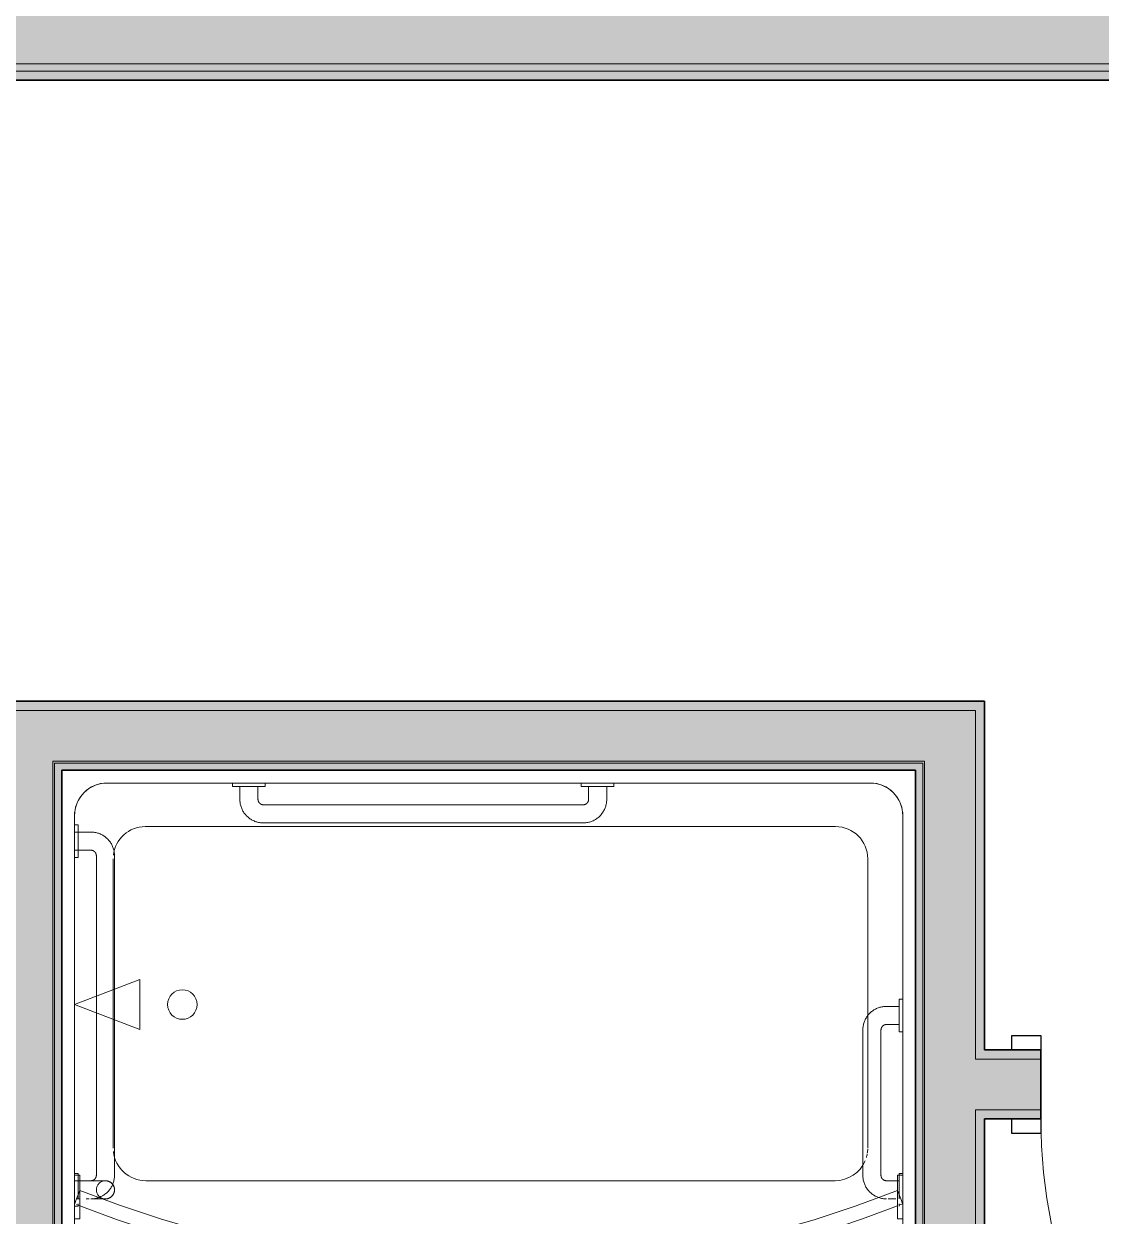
# Model space of a CAD drawing. Header units: inches. Extents: x 6 to 8416, y -388 to 6104.
# Drawn here: x 4608.1 to 4682.2, y 183.2 to 265.3 of the extents above; entities that cross this region are included whole.
import ezdxf

# ---------------------------------------------------------------- set-up
doc = ezdxf.new("R2010")
doc.units = ezdxf.units.IN
doc.header["$MEASUREMENT"] = 0
doc.linetypes.add('Dash 1_16_', pattern=[48, 24, -24])
for name, color, linetype, lineweight in [('A-DOOR', 31, 'Continuous', 18), ('A-DOOR-FRAM', 31, 'Continuous', 25), ('A-GENM', 13, 'Continuous', 18), ('A-ROOM', 32, 'Continuous', 13), ('A-WALL', 113, 'Continuous', 25), ('A-WALL-PATT', 111, 'Continuous', 35), ('I-WALL', 2, 'Continuous', 25), ('P-SANR-FIXT', 6, 'Continuous', 18), ('Q-SPCQ', 91, 'Continuous', 18)]:
    doc.layers.add(name, color=color, linetype=linetype, lineweight=lineweight)

# ---------------------------------------------------------------- blocks, each defined once
blk = doc.blocks.new('z Nested-Shower Surround-Tub-Prefab - Variable-V1063-LEVEL 3 - PLAN Copy 1 Copy 1')
at = {"layer": 'A-GENM'}
for p, q in [((60, 0), (0, 0)), ((0, 0), (0, -32)), ((0, -0.625), (0, 0)), ((0, 0), (60, 0)), ((0, -32), (0, -0.625)), ((60, -32), (60, 0)), ((60, 0), (60, -0.625)), ((60, -0.625), (60, -32)), ((56.25, -1.5), (3.75, -1.5)), ((3.75, -1.5), (56.25, -1.5)), ((56.25, -1.5), (3.75, -1.5)), ((1.5, -3.75), (1.5, -5.058)), ((1.5, -29.25), (1.5, -3.75)), ((1.5, -3.75), (1.5, -5.058)), ((58.5, -29.25), (58.5, -3.75)), ((58.5, -3.75), (58.5, -29.25)), ((58.5, -29.25), (58.5, -3.75)), ((53.877, -4.5), (6.371, -4.5)), ((1.5, -5.942), (1.5, -29.058)), ((1.5, -5.942), (1.5, -29.058)), ((4.159, -15.729), (4.159, -6.712)), ((56.089, -6.712), (56.089, -18.5)), ((4.159, -17.771), (4.159, -15.729)), ((4.159, -26.623), (4.159, -17.771)), ((56.089, -18.5), (56.089, -26.623)), ((1.5, -30.75), (1.5, -29.25)), ((53.839, -28.873), (6.409, -28.873)), ((58.5, -30.75), (58.5, -29.25)), ((58.5, -29.25), (58.5, -30.75)), ((58.5, -30.75), (58.5, -29.25)), ((1.5, -30), (1.5, -30.75)), ((1.5, -30), (1.5, -30.75)), ((1.5, -30.75), (1.5, -32)), ((1.5, -32), (1.5, -30.75)), ((1.5, -30.75), (1.5, -32)), ((58.5, -32), (58.5, -30.75)), ((58.5, -30.75), (58.5, -32)), ((58.5, -32), (58.5, -30.75)), ((0, -32), (1.5, -32)), ((0.625, -32), (0.125, -32)), ((1.5, -32), (0.625, -32)), ((1.5, -32), (5.826, -32)), ((6.125, -32), (8.252, -32)), ((8.398, -32), (9.275, -32)), ((9.275, -32), (26.625, -32)), ((26.625, -32), (50.725, -32)), ((50.725, -32), (51.148, -32)), ((51.2, -32), (53.966, -32)), ((54.047, -32), (56.625, -32)), ((56.625, -32), (58.5, -32)), ((58.5, -32), (60, -32)), ((59.375, -32), (58.5, -32)), ((59.7, -32), (59.375, -32))]:
    blk.add_line(p, q, dxfattribs=at)
at = {"layer": 'A-GENM', "lineweight": 9}
for p, q in [((60, 0), (0, 0)), ((0, 0), (0, -33)), ((0, -0.625), (0, 0)), ((0, 0), (60, 0)), ((0, -32), (0, -0.625)), ((0.125, -33), (0.125, -0.125)), ((0.125, -0.125), (59.875, -0.125)), ((0.125, -0.313), (0.125, -0.625)), ((0.125, -0.625), (0.125, -32)), ((59.688, -0.125), (0.312, -0.125)), ((59.875, -0.125), (59.875, -33)), ((59.875, -0.625), (59.875, -0.313)), ((59.875, -32), (59.875, -0.625)), ((60, -33), (60, 0)), ((60, 0), (60, -0.625)), ((60, -0.625), (60, -32)), ((0, -33), (0, -32)), ((0.125, -32), (0.125, -33)), ((59.875, -33), (59.875, -32)), ((60, -32), (60, -33)), ((0, -33), (0.125, -33)), ((0.125, -33), (0, -33)), ((59.875, -33), (60, -33)), ((60, -33), (59.875, -33))]:
    blk.add_line(p, q, dxfattribs=at)
at = {"layer": 'A-GENM'}
blk.add_circle((8.92, -16.75), 1.016, dxfattribs=at)
for centre, radius, start, end in [((3.75, -3.75), 2.25, 90, 180), ((3.75, -3.75), 2.25, 110.02868, 114.97132), ((3.75, -3.75), 2.25, 110.02868, 114.97132), ((3.75, -3.75), 2.25, 90, 110.02868), ((3.75, -3.75), 2.25, 90, 110.02868), ((56.25, -3.75), 2.25, 69.97132, 90), ((56.25, -3.75), 2.25, 0, 90), ((56.25, -3.75), 2.25, 69.97132, 90), ((56.25, -3.75), 2.25, 65.02868, 69.97132), ((56.25, -3.75), 2.25, 65.02868, 69.97132), ((3.75, -3.75), 2.25, 114.97132, 155.02868), ((3.75, -3.75), 2.25, 114.97132, 155.02868), ((56.25, -3.75), 2.25, 24.97132, 65.02868), ((56.25, -3.75), 2.25, 24.97132, 65.02868), ((3.75, -3.75), 2.25, 159.97132, 180), ((3.75, -3.75), 2.25, 159.97132, 180), ((3.75, -3.75), 2.25, 155.02868, 159.97132), ((3.75, -3.75), 2.25, 155.02868, 159.97132), ((56.25, -3.75), 2.25, 20.02868, 24.97132), ((56.25, -3.75), 2.25, 20.02868, 24.97132), ((56.25, -3.75), 2.25, 0, 20.02868), ((56.25, -3.75), 2.25, 0, 20.02868), ((6.371, -6.712), 2.212, 90, 173.90233), ((53.877, -6.712), 2.212, 0, 90), ((6.409, -26.623), 2.25, 186.2418, 270), ((53.839, -26.623), 2.25, 343.42574, 349.3325), ((53.839, -26.623), 2.25, 350.70084, 358.17134), ((53.839, -26.623), 2.25, 270, 336.98712)]:
    blk.add_arc(centre, radius, start, end, dxfattribs=at)
blk = doc.blocks.new('z Nested-Shower Grab Bars - Variable-V1064-LEVEL 3 - PLAN Copy 1 Copy 1')
at = {"layer": 'A-GENM', "linetype": 'Dash 1_16_', "lineweight": 9}
for p, q in [((10.875, 0), (10.875, -0.25)), ((13.125, 0), (10.875, 0)), ((13.125, 0), (10.875, 0)), ((10.875, 0), (10.875, -0.25)), ((13.125, 0), (10.875, 0)), ((13.125, 0), (10.875, 0)), ((10.875, -0.25), (11.687, -0.25)), ((10.875, -0.25), (11.687, -0.25)), ((10.875, -0.25), (11.687, -0.25)), ((10.875, -0.25), (13.125, -0.25)), ((11.375, -0.25), (11.375, -1.125)), ((11.688, -0.25), (11.375, -0.25)), ((11.688, -0.25), (11.375, -0.25)), ((11.375, -0.25), (11.375, -1.125)), ((12.625, -0.25), (11.375, -0.25)), ((11.688, -0.25), (11.375, -0.25)), ((12.313, -0.25), (11.688, -0.25)), ((11.838, -0.25), (11.688, -0.25)), ((12.313, -0.25), (11.688, -0.25)), ((12, -0.25), (11.838, -0.25)), ((12.162, -0.25), (12, -0.25)), ((12.313, -0.25), (12.162, -0.25)), ((12.313, -0.25), (13.125, -0.25)), ((12.313, -0.25), (13.125, -0.25)), ((12.625, -0.25), (12.313, -0.25)), ((12.625, -0.25), (12.313, -0.25)), ((12.313, -0.25), (13.125, -0.25)), ((12.625, -0.25), (12.313, -0.25)), ((12.625, -1.125), (12.625, -0.25)), ((12.625, -1.125), (12.625, -0.25)), ((13.125, -0.25), (13.125, 0)), ((13.125, -0.25), (13.125, 0)), ((34.875, 0), (34.875, -0.25)), ((37.125, 0), (34.875, 0)), ((37.125, 0), (34.875, 0)), ((34.875, 0), (34.875, -0.25)), ((37.125, 0), (34.875, 0)), ((37.125, 0), (34.875, 0)), ((34.875, -0.25), (35.687, -0.25)), ((34.875, -0.25), (35.687, -0.25)), ((34.875, -0.25), (35.687, -0.25)), ((34.875, -0.25), (37.125, -0.25)), ((35.375, -0.25), (35.375, -1.125)), ((35.688, -0.25), (35.375, -0.25)), ((35.688, -0.25), (35.375, -0.25)), ((35.375, -0.25), (35.375, -1.125)), ((35.688, -0.25), (35.375, -0.25)), ((36.625, -0.25), (35.375, -0.25)), ((35.838, -0.25), (35.688, -0.25)), ((36.313, -0.25), (35.688, -0.25)), ((36.313, -0.25), (35.688, -0.25)), ((36, -0.25), (35.838, -0.25)), ((36.162, -0.25), (36, -0.25)), ((36.313, -0.25), (36.162, -0.25)), ((36.313, -0.25), (37.125, -0.25)), ((36.313, -0.25), (37.125, -0.25)), ((36.625, -0.25), (36.313, -0.25)), ((36.625, -0.25), (36.313, -0.25)), ((36.313, -0.25), (37.125, -0.25)), ((36.625, -0.25), (36.313, -0.25)), ((36.625, -1.125), (36.625, -0.25)), ((36.625, -1.125), (36.625, -0.25)), ((37.125, -0.25), (37.125, 0)), ((37.125, -0.25), (37.125, 0)), ((35, -1.5), (13, -1.5)), ((35, -1.5), (13, -1.5)), ((0.25, -2.875), (0, -2.875)), ((0, -2.875), (0, -5.125)), ((0, -2.875), (0, -3.438)), ((0.25, -3.438), (0.25, -2.875)), ((0.25, -5.125), (0.25, -2.875)), ((13, -2.75), (35, -2.75)), ((13, -2.75), (35, -2.75)), ((1.125, -3.375), (0, -3.375)), ((0, -3.375), (0, -4.625)), ((0, -3.375), (0, -3.558)), ((0, -3.558), (0, -3.688)), ((0, -3.688), (0, -3.838)), ((0, -3.838), (0, -4)), ((0, -4), (0, -4.162)), ((0, -4.162), (0, -4.313)), ((0, -4.313), (0, -4.442)), ((0, -4.442), (0, -4.625)), ((0, -4.563), (0, -5.125)), ((0, -4.625), (1.125, -4.625)), ((0.25, -5.125), (0.25, -4.563)), ((0, -5.125), (0.25, -5.125)), ((1.5, -5), (1.5, -14.674)), ((2.75, -14.194), (2.75, -5)), ((1.5, -14.674), (1.5, -15.826)), ((2.75, -16.306), (2.75, -14.194)), ((56.75, -15.375), (55.875, -15.375)), ((57, -14.875), (56.75, -14.875)), ((56.75, -14.875), (56.75, -17.125)), ((56.75, -14.875), (56.75, -15.687)), ((56.75, -16.625), (56.75, -15.375)), ((56.75, -15.688), (56.75, -15.375)), ((57, -17.125), (57, -14.875)), ((57, -17.125), (57, -14.875)), ((1.5, -15.826), (1.5, -27)), ((2.75, -27), (2.75, -16.306)), ((56.75, -16.313), (56.75, -15.688)), ((56.75, -16.313), (56.75, -17.125)), ((56.75, -16.625), (56.75, -16.313)), ((54.25, -17), (54.25, -27)), ((55.5, -27), (55.5, -17)), ((55.875, -16.625), (56.75, -16.625)), ((56.75, -17.125), (57, -17.125)), ((0.25, -26.875), (0, -26.875)), ((0, -26.875), (0, -27.709)), ((0, -26.875), (0, -27.438)), ((0.25, -26.875), (0, -26.875)), ((0, -26.875), (0, -27.709)), ((0, -26.875), (0, -27.709)), ((0.25, -27.438), (0.25, -26.875)), ((0.25, -27.687), (0.25, -26.875)), ((0.25, -27.687), (0.25, -26.875)), ((0.25, -27.709), (0.25, -26.875)), ((57, -26.875), (56.75, -26.875)), ((56.75, -26.875), (56.75, -27.709)), ((56.75, -26.875), (56.75, -27.687)), ((57, -27.709), (57, -26.875)), ((57, -27.709), (57, -26.875)), ((1.125, -27.375), (0, -27.375)), ((0, -27.375), (0, -27.558)), ((0, -27.375), (0, -27.688)), ((0, -27.558), (0, -27.688)), ((0, -27.688), (0, -27.838)), ((0, -27.688), (0, -27.838)), ((0, -27.749), (0, -28)), ((0, -27.749), (0, -28)), ((0, -27.749), (0, -28)), ((0, -27.838), (0, -28.162)), ((0, -27.838), (0, -28)), ((1.125, -27.375), (0.25, -27.375)), ((0.25, -27.375), (0.25, -27.688)), ((0.25, -27.375), (0.25, -27.688)), ((0.25, -27.688), (0.25, -27.838)), ((0.25, -27.688), (0.25, -27.838)), ((0.25, -27.991), (0.25, -27.749)), ((0.25, -27.838), (0.25, -28)), ((0.25, -27.838), (0.25, -28)), ((2.124, -27.375), (2.125, -27.375)), ((2.125, -27.375), (2.15, -27.375)), ((2.15, -27.375), (2.175, -27.377)), ((2.456, -27.932), (2.492, -27.878)), ((2.492, -27.878), (2.526, -27.823)), ((2.526, -27.823), (2.558, -27.766)), ((56.75, -27.375), (55.875, -27.375)), ((56.75, -27.688), (56.75, -27.375)), ((56.75, -27.688), (56.75, -27.375)), ((56.75, -27.838), (56.75, -27.688)), ((56.75, -27.838), (56.75, -27.688)), ((56.75, -28), (56.75, -27.838)), ((56.75, -28), (56.75, -27.838)), ((57, -28), (57, -27.749)), ((57, -28), (57, -27.749)), ((0, -28), (0, -28.162)), ((0, -28.113), (0, -28.291)), ((0, -28.113), (0, -28.291)), ((0, -28.113), (0, -28.291)), ((0, -28.162), (0, -28.442)), ((0, -28.162), (0, -28.313)), ((0, -28.291), (0, -28.503)), ((0, -28.291), (0, -28.503)), ((0, -28.291), (0, -28.503)), ((0, -28.313), (0, -28.442)), ((0, -28.442), (0, -28.541)), ((0, -28.442), (0, -28.541)), ((0, -28.541), (0, -28.604)), ((0, -28.541), (0, -28.604)), ((0, -28.563), (0, -28.795)), ((0, -28.563), (0, -28.795)), ((0, -28.563), (0, -28.795)), ((0, -28.563), (0, -28.795)), ((0, -28.604), (0, -28.625)), ((0, -28.604), (0, -28.625)), ((0.154, -28.625), (0.375, -28.625)), ((0.25, -28), (0.25, -28.313)), ((0.25, -28), (0.25, -28.162)), ((0.25, -28.291), (0.25, -28.113)), ((0.25, -28.162), (0.25, -28.313)), ((0.25, -28.313), (0.25, -28.442)), ((0.25, -28.313), (0.25, -28.442)), ((0.25, -28.442), (0.25, -28.541)), ((0.25, -28.442), (0.25, -28.541)), ((0.25, -28.541), (0.25, -28.604)), ((0.25, -28.541), (0.25, -28.604)), ((0.25, -28.604), (0.25, -28.625)), ((0.25, -28.604), (0.25, -28.625)), ((0.795, -28.625), (1.004, -28.625)), ((0.795, -28.625), (1.004, -28.625)), ((1.295, -28.625), (1.255, -28.625)), ((1.384, -28.604), (1.448, -28.593)), ((1.448, -28.593), (1.511, -28.578)), ((1.487, -28.625), (1.45, -28.625)), ((1.596, -28.625), (1.561, -28.625)), ((1.631, -28.625), (1.596, -28.625)), ((1.972, -28.625), (1.95, -28.625)), ((1.993, -28.625), (1.972, -28.625)), ((2.012, -28.625), (1.993, -28.625)), ((2.03, -28.625), (2.012, -28.625)), ((2.046, -28.625), (2.03, -28.625)), ((2.061, -28.625), (2.046, -28.625)), ((2.095, -28.303), (2.147, -28.264)), ((2.125, -28.625), (2.124, -28.625)), ((2.138, -28.625), (2.125, -28.625)), ((2.163, -28.624), (2.138, -28.625)), ((2.147, -28.264), (2.197, -28.222)), ((2.188, -28.622), (2.163, -28.624)), ((2.197, -28.222), (2.244, -28.178)), ((2.747, -27.943), (2.749, -27.968)), ((2.75, -28.018), (2.749, -28.043)), ((55.472, -28.574), (55.535, -28.589)), ((55.728, -28.618), (55.792, -28.623)), ((55.998, -28.625), (56.516, -28.625)), ((56.75, -28.162), (56.75, -28)), ((56.75, -28.162), (56.75, -28)), ((56.75, -28.313), (56.75, -28.162)), ((56.75, -28.313), (56.75, -28.162)), ((56.75, -28.442), (56.75, -28.313)), ((56.75, -28.442), (56.75, -28.313)), ((56.75, -28.541), (56.75, -28.442)), ((56.75, -28.541), (56.75, -28.442)), ((56.75, -28.604), (56.75, -28.541)), ((56.75, -28.604), (56.75, -28.541)), ((56.75, -28.625), (56.75, -28.604)), ((56.75, -28.625), (56.75, -28.604)), ((57, -28.291), (57, -28.113)), ((57, -28.291), (57, -28.113)), ((57, -28.503), (57, -28.291)), ((57, -28.503), (57, -28.291)), ((57, -28.795), (57, -28.563)), ((57, -28.795), (57, -28.563)), ((0, -28.974), (0, -29.087)), ((0, -28.974), (0, -29.087)), ((0, -28.974), (0, -29.087)), ((0, -28.974), (0, -29.087)), ((0, -29.087), (0, -29.125)), ((0, -29.087), (0, -29.125)), ((0, -29.087), (0, -29.125)), ((0, -29.087), (0, -29.125)), ((0, -29.125), (0.245, -29.125)), ((0, -29.125), (0.245, -29.125)), ((0.25, -29.087), (0.25, -28.974)), ((0.25, -29.087), (0.25, -28.974)), ((0.25, -29.087), (0.25, -28.974)), ((0.25, -29.087), (0.25, -28.974)), ((0.25, -29.125), (0.25, -29.087)), ((0.25, -29.125), (0.25, -29.087)), ((0.25, -29.125), (0.25, -29.087)), ((0.25, -29.125), (0.25, -29.087)), ((56.75, -28.974), (56.75, -29.087)), ((56.75, -28.974), (56.75, -29.087)), ((56.75, -29.087), (56.75, -29.125)), ((56.75, -29.087), (56.75, -29.125)), ((57, -29.087), (57, -28.974)), ((57, -29.087), (57, -28.974)), ((57, -29.125), (57, -29.087)), ((57, -29.125), (57, -29.087))]:
    blk.add_line(p, q, dxfattribs=at)
at = {"layer": 'A-GENM', "linetype": 'Dash 1_16_', "lineweight": 9, "flags": 128}
for points in [[(11.375, -1.125), (11.376, -1.19), (11.38, -1.255), (11.387, -1.32), (11.396, -1.384), (11.407, -1.448), (11.422, -1.511), (11.438, -1.574), (11.457, -1.636), (11.479, -1.697), (11.503, -1.758), (11.53, -1.817), (11.559, -1.875), (11.59, -1.932), (11.623, -1.988), (11.659, -2.043), (11.697, -2.095), (11.736, -2.147), (11.778, -2.197), (11.822, -2.244), (11.868, -2.291), (11.915, -2.335), (11.965, -2.377), (12.016, -2.418), (12.068, -2.456), (12.122, -2.492), (12.177, -2.526), (12.234, -2.558), (12.292, -2.588), (12.351, -2.615), (12.411, -2.64), (12.472, -2.662), (12.534, -2.682), (12.597, -2.699), (12.66, -2.714), (12.724, -2.726), (12.788, -2.736), (12.853, -2.743), (12.917, -2.748), (12.982, -2.75), (13, -2.75)], [(11.375, -1.125), (11.376, -1.19), (11.38, -1.255), (11.387, -1.32), (11.396, -1.384), (11.407, -1.448), (11.422, -1.511), (11.438, -1.574), (11.457, -1.636), (11.479, -1.697), (11.503, -1.758), (11.53, -1.817), (11.559, -1.875), (11.59, -1.932), (11.623, -1.988), (11.659, -2.043), (11.697, -2.095), (11.736, -2.147), (11.778, -2.197), (11.822, -2.244), (11.868, -2.291), (11.915, -2.335), (11.965, -2.377), (12.016, -2.418), (12.068, -2.456), (12.122, -2.492), (12.177, -2.526), (12.234, -2.558), (12.292, -2.588), (12.351, -2.615), (12.411, -2.64), (12.472, -2.662), (12.534, -2.682), (12.597, -2.699), (12.66, -2.714), (12.724, -2.726), (12.788, -2.736), (12.853, -2.743), (12.917, -2.748), (12.982, -2.75), (13, -2.75)], [(13, -1.5), (12.985, -1.5), (12.97, -1.499), (12.955, -1.497), (12.94, -1.495), (12.925, -1.493), (12.911, -1.489), (12.896, -1.485), (12.882, -1.481), (12.868, -1.476), (12.854, -1.47), (12.84, -1.464), (12.827, -1.458), (12.814, -1.45), (12.801, -1.443), (12.788, -1.435), (12.776, -1.426), (12.764, -1.417), (12.753, -1.407), (12.742, -1.397), (12.731, -1.386), (12.721, -1.375), (12.711, -1.364), (12.702, -1.352), (12.693, -1.34), (12.684, -1.328), (12.677, -1.315), (12.669, -1.302), (12.662, -1.288), (12.656, -1.275), (12.65, -1.261), (12.645, -1.247), (12.641, -1.233), (12.637, -1.218), (12.633, -1.203), (12.63, -1.189), (12.628, -1.174), (12.627, -1.159), (12.625, -1.144), (12.625, -1.129), (12.625, -1.125)], [(13, -1.5), (12.985, -1.5), (12.97, -1.499), (12.955, -1.497), (12.94, -1.495), (12.925, -1.493), (12.911, -1.489), (12.896, -1.485), (12.882, -1.481), (12.868, -1.476), (12.854, -1.47), (12.84, -1.464), (12.827, -1.458), (12.814, -1.45), (12.801, -1.443), (12.788, -1.435), (12.776, -1.426), (12.764, -1.417), (12.753, -1.407), (12.742, -1.397), (12.731, -1.386), (12.721, -1.375), (12.711, -1.364), (12.702, -1.352), (12.693, -1.34), (12.684, -1.328), (12.677, -1.315), (12.669, -1.302), (12.662, -1.288), (12.656, -1.275), (12.65, -1.261), (12.645, -1.247), (12.641, -1.233), (12.637, -1.218), (12.633, -1.203), (12.63, -1.189), (12.628, -1.174), (12.627, -1.159), (12.625, -1.144), (12.625, -1.129), (12.625, -1.125)], [(35.375, -1.125), (35.375, -1.14), (35.374, -1.155), (35.372, -1.17), (35.37, -1.185), (35.368, -1.2), (35.364, -1.214), (35.36, -1.229), (35.356, -1.243), (35.351, -1.257), (35.345, -1.271), (35.339, -1.285), (35.333, -1.298), (35.325, -1.311), (35.318, -1.324), (35.31, -1.337), (35.301, -1.349), (35.292, -1.361), (35.282, -1.372), (35.272, -1.383), (35.261, -1.394), (35.25, -1.404), (35.239, -1.414), (35.227, -1.423), (35.215, -1.432), (35.203, -1.441), (35.19, -1.448), (35.177, -1.456), (35.163, -1.463), (35.15, -1.469), (35.136, -1.475), (35.122, -1.48), (35.108, -1.484), (35.093, -1.488), (35.078, -1.492), (35.064, -1.495), (35.049, -1.497), (35.034, -1.498), (35.019, -1.5), (35.004, -1.5), (35, -1.5)], [(35, -2.75), (35.065, -2.749), (35.13, -2.745), (35.195, -2.738), (35.259, -2.729), (35.323, -2.718), (35.386, -2.703), (35.449, -2.687), (35.511, -2.668), (35.572, -2.646), (35.633, -2.622), (35.692, -2.595), (35.75, -2.566), (35.807, -2.535), (35.863, -2.502), (35.918, -2.466), (35.97, -2.428), (36.022, -2.389), (36.072, -2.347), (36.119, -2.303), (36.166, -2.257), (36.21, -2.21), (36.252, -2.16), (36.293, -2.109), (36.331, -2.057), (36.367, -2.003), (36.401, -1.948), (36.433, -1.891), (36.463, -1.833), (36.49, -1.774), (36.515, -1.714), (36.537, -1.653), (36.557, -1.591), (36.574, -1.528), (36.589, -1.465), (36.601, -1.401), (36.611, -1.337), (36.618, -1.272), (36.623, -1.208), (36.625, -1.143), (36.625, -1.125)], [(35.375, -1.125), (35.375, -1.14), (35.374, -1.155), (35.372, -1.17), (35.37, -1.185), (35.368, -1.2), (35.364, -1.214), (35.36, -1.229), (35.356, -1.243), (35.351, -1.257), (35.345, -1.271), (35.339, -1.285), (35.333, -1.298), (35.325, -1.311), (35.318, -1.324), (35.31, -1.337), (35.301, -1.349), (35.292, -1.361), (35.282, -1.372), (35.272, -1.383), (35.261, -1.394), (35.25, -1.404), (35.239, -1.414), (35.227, -1.423), (35.215, -1.432), (35.203, -1.441), (35.19, -1.448), (35.177, -1.456), (35.163, -1.463), (35.15, -1.469), (35.136, -1.475), (35.122, -1.48), (35.108, -1.484), (35.093, -1.488), (35.078, -1.492), (35.064, -1.495), (35.049, -1.497), (35.034, -1.498), (35.019, -1.5), (35.004, -1.5), (35, -1.5)], [(35, -2.75), (35.065, -2.749), (35.13, -2.745), (35.195, -2.738), (35.259, -2.729), (35.323, -2.718), (35.386, -2.703), (35.449, -2.687), (35.511, -2.668), (35.572, -2.646), (35.633, -2.622), (35.692, -2.595), (35.75, -2.566), (35.807, -2.535), (35.863, -2.502), (35.918, -2.466), (35.97, -2.428), (36.022, -2.389), (36.072, -2.347), (36.119, -2.303), (36.166, -2.257), (36.21, -2.21), (36.252, -2.16), (36.293, -2.109), (36.331, -2.057), (36.367, -2.003), (36.401, -1.948), (36.433, -1.891), (36.463, -1.833), (36.49, -1.774), (36.515, -1.714), (36.537, -1.653), (36.557, -1.591), (36.574, -1.528), (36.589, -1.465), (36.601, -1.401), (36.611, -1.337), (36.618, -1.272), (36.623, -1.208), (36.625, -1.143), (36.625, -1.125)], [(2.75, -5), (2.749, -4.935), (2.745, -4.87), (2.738, -4.805), (2.729, -4.741), (2.718, -4.677), (2.703, -4.614), (2.687, -4.551), (2.668, -4.489), (2.646, -4.428), (2.622, -4.367), (2.595, -4.308), (2.566, -4.25), (2.535, -4.193), (2.502, -4.137), (2.466, -4.082), (2.428, -4.03), (2.389, -3.978), (2.347, -3.928), (2.303, -3.881), (2.257, -3.834), (2.21, -3.79), (2.16, -3.748), (2.109, -3.707), (2.057, -3.669), (2.003, -3.633), (1.948, -3.599), (1.891, -3.567), (1.833, -3.537), (1.774, -3.51), (1.714, -3.485), (1.653, -3.463), (1.591, -3.443), (1.528, -3.426), (1.465, -3.411), (1.401, -3.399), (1.337, -3.389), (1.272, -3.382), (1.208, -3.377), (1.143, -3.375), (1.125, -3.375)], [(1.125, -4.625), (1.14, -4.625), (1.155, -4.626), (1.17, -4.628), (1.185, -4.63), (1.2, -4.632), (1.214, -4.636), (1.229, -4.64), (1.243, -4.644), (1.257, -4.649), (1.271, -4.655), (1.285, -4.661), (1.298, -4.667), (1.311, -4.675), (1.324, -4.682), (1.337, -4.69), (1.349, -4.699), (1.361, -4.708), (1.372, -4.718), (1.383, -4.728), (1.394, -4.739), (1.404, -4.75), (1.414, -4.761), (1.423, -4.773), (1.432, -4.785), (1.441, -4.797), (1.448, -4.81), (1.456, -4.823), (1.463, -4.837), (1.469, -4.85), (1.475, -4.864), (1.48, -4.878), (1.484, -4.892), (1.488, -4.907), (1.492, -4.922), (1.495, -4.936), (1.497, -4.951), (1.498, -4.966), (1.5, -4.981), (1.5, -4.996), (1.5, -5)], [(55.875, -15.375), (55.81, -15.376), (55.745, -15.38), (55.68, -15.387), (55.616, -15.396), (55.552, -15.407), (55.489, -15.422), (55.426, -15.438), (55.364, -15.457), (55.303, -15.479), (55.242, -15.503), (55.183, -15.53), (55.125, -15.559), (55.068, -15.59), (55.012, -15.623), (54.957, -15.659), (54.905, -15.697), (54.853, -15.736), (54.803, -15.778), (54.756, -15.822), (54.709, -15.868), (54.665, -15.915), (54.623, -15.965), (54.582, -16.016), (54.544, -16.068), (54.508, -16.122), (54.474, -16.177), (54.442, -16.234), (54.412, -16.292), (54.385, -16.351), (54.36, -16.411), (54.338, -16.472), (54.318, -16.534), (54.301, -16.597), (54.286, -16.66), (54.274, -16.724), (54.264, -16.788), (54.257, -16.853), (54.252, -16.917), (54.25, -16.982), (54.25, -17)], [(55.5, -17), (55.5, -16.985), (55.501, -16.97), (55.503, -16.955), (55.505, -16.94), (55.507, -16.925), (55.511, -16.911), (55.515, -16.896), (55.519, -16.882), (55.524, -16.868), (55.53, -16.854), (55.536, -16.84), (55.542, -16.827), (55.55, -16.814), (55.557, -16.801), (55.565, -16.788), (55.574, -16.776), (55.583, -16.764), (55.593, -16.753), (55.603, -16.742), (55.614, -16.731), (55.625, -16.721), (55.636, -16.711), (55.648, -16.702), (55.66, -16.693), (55.672, -16.684), (55.685, -16.677), (55.698, -16.669), (55.712, -16.662), (55.725, -16.656), (55.739, -16.65), (55.753, -16.645), (55.767, -16.641), (55.782, -16.637), (55.797, -16.633), (55.811, -16.63), (55.826, -16.628), (55.841, -16.627), (55.856, -16.625), (55.871, -16.625), (55.875, -16.625)], [(1.5, -27), (1.5, -27.015), (1.499, -27.03), (1.497, -27.045), (1.495, -27.06), (1.493, -27.075), (1.489, -27.089), (1.485, -27.104), (1.481, -27.118), (1.476, -27.132), (1.47, -27.146), (1.464, -27.16), (1.458, -27.173), (1.45, -27.186), (1.443, -27.199), (1.435, -27.212), (1.426, -27.224), (1.417, -27.236), (1.407, -27.247), (1.397, -27.258), (1.386, -27.269), (1.375, -27.279), (1.364, -27.289), (1.352, -27.298), (1.34, -27.307), (1.328, -27.316), (1.315, -27.323), (1.302, -27.331), (1.288, -27.338), (1.275, -27.344), (1.261, -27.35), (1.247, -27.355), (1.233, -27.359), (1.218, -27.363), (1.203, -27.367), (1.189, -27.37), (1.174, -27.372), (1.159, -27.373), (1.144, -27.375), (1.129, -27.375), (1.125, -27.375)], [(2.64, -27.589), (2.662, -27.528), (2.682, -27.466), (2.699, -27.403), (2.714, -27.34), (2.726, -27.276), (2.736, -27.212), (2.743, -27.147), (2.748, -27.083), (2.75, -27.018), (2.75, -27)], [(54.25, -27), (54.251, -27.065), (54.255, -27.13), (54.262, -27.195), (54.271, -27.259), (54.282, -27.323), (54.297, -27.386), (54.313, -27.449), (54.332, -27.511), (54.354, -27.572), (54.378, -27.633), (54.405, -27.692), (54.434, -27.75), (54.465, -27.807), (54.498, -27.863), (54.534, -27.918), (54.572, -27.97), (54.611, -28.022), (54.653, -28.072), (54.697, -28.119), (54.743, -28.166), (54.79, -28.21), (54.84, -28.252), (54.891, -28.293), (54.943, -28.331), (54.997, -28.367), (55.052, -28.401), (55.109, -28.433), (55.167, -28.463), (55.226, -28.49), (55.286, -28.515)], [(55.875, -27.375), (55.86, -27.375), (55.845, -27.374), (55.83, -27.372), (55.815, -27.37), (55.8, -27.368), (55.786, -27.364), (55.771, -27.36), (55.757, -27.356), (55.743, -27.351), (55.729, -27.345), (55.715, -27.339), (55.702, -27.333), (55.689, -27.325), (55.676, -27.318), (55.663, -27.31), (55.651, -27.301), (55.639, -27.292), (55.628, -27.282), (55.617, -27.272), (55.606, -27.261), (55.596, -27.25), (55.586, -27.239), (55.577, -27.227), (55.568, -27.215), (55.559, -27.203), (55.552, -27.19), (55.544, -27.177), (55.537, -27.163), (55.531, -27.15), (55.525, -27.136), (55.52, -27.122), (55.516, -27.108), (55.512, -27.093), (55.508, -27.078), (55.505, -27.064), (55.503, -27.049), (55.502, -27.034), (55.5, -27.019), (55.5, -27.004), (55.5, -27)], [(1.125, -27.375), (1.165, -27.375), (1.205, -27.375), (1.245, -27.375), (1.284, -27.375), (1.324, -27.375), (1.363, -27.375), (1.401, -27.375), (1.44, -27.375), (1.477, -27.375), (1.514, -27.375), (1.551, -27.375), (1.587, -27.375), (1.622, -27.375), (1.656, -27.375), (1.69, -27.375), (1.722, -27.375), (1.754, -27.375), (1.784, -27.375), (1.814, -27.375), (1.842, -27.375), (1.87, -27.375), (1.896, -27.375), (1.921, -27.375), (1.944, -27.375), (1.966, -27.375)], [(1.966, -27.375), (1.987, -27.375), (2.007, -27.375), (2.025, -27.375), (2.042, -27.375), (2.057, -27.375), (2.071, -27.375), (2.083, -27.375), (2.094, -27.375), (2.103, -27.375), (2.11, -27.375), (2.116, -27.375), (2.121, -27.375), (2.124, -27.375)], [(2.175, -27.377), (2.2, -27.379), (2.225, -27.383), (2.249, -27.387), (2.274, -27.393), (2.298, -27.399), (2.322, -27.407), (2.345, -27.415), (2.368, -27.424), (2.391, -27.435), (2.414, -27.446), (2.436, -27.458), (2.457, -27.47), (2.478, -27.484), (2.498, -27.499), (2.518, -27.514), (2.537, -27.53), (2.556, -27.547), (2.573, -27.565), (2.59, -27.583), (2.607, -27.602), (2.622, -27.621), (2.637, -27.642), (2.651, -27.662), (2.664, -27.684), (2.676, -27.705), (2.688, -27.728), (2.698, -27.75), (2.708, -27.774), (2.716, -27.797), (2.724, -27.821), (2.73, -27.845), (2.736, -27.869), (2.741, -27.894), (2.745, -27.918), (2.747, -27.943)], [(2.558, -27.766), (2.588, -27.708), (2.615, -27.649), (2.64, -27.589)], [(1.125, -28.625), (1.19, -28.624), (1.255, -28.62), (1.32, -28.613), (1.384, -28.604)], [(1.255, -28.625), (1.216, -28.625), (1.176, -28.625), (1.136, -28.625), (1.125, -28.625)], [(1.45, -28.625), (1.412, -28.625), (1.373, -28.625), (1.334, -28.625), (1.295, -28.625)], [(1.561, -28.625), (1.524, -28.625), (1.487, -28.625)], [(1.511, -28.578), (1.574, -28.562), (1.636, -28.543), (1.697, -28.521), (1.758, -28.497), (1.817, -28.47), (1.875, -28.441), (1.932, -28.41), (1.988, -28.377), (2.043, -28.341), (2.095, -28.303)], [(1.95, -28.625), (1.927, -28.625), (1.903, -28.625), (1.877, -28.625), (1.85, -28.625), (1.822, -28.625), (1.792, -28.625), (1.762, -28.625), (1.731, -28.625), (1.699, -28.625), (1.665, -28.625), (1.631, -28.625)], [(2.124, -28.625), (2.122, -28.625), (2.118, -28.625), (2.112, -28.625), (2.105, -28.625), (2.096, -28.625), (2.086, -28.625), (2.074, -28.625), (2.061, -28.625)], [(2.749, -28.043), (2.746, -28.068), (2.743, -28.093), (2.739, -28.118), (2.734, -28.142), (2.727, -28.166), (2.72, -28.19), (2.712, -28.214), (2.703, -28.237), (2.693, -28.26), (2.682, -28.283), (2.671, -28.305), (2.658, -28.326), (2.645, -28.347), (2.63, -28.368), (2.615, -28.388), (2.599, -28.407), (2.583, -28.426), (2.565, -28.444), (2.547, -28.461), (2.528, -28.477), (2.509, -28.493), (2.489, -28.508), (2.468, -28.522), (2.447, -28.536), (2.426, -28.548), (2.403, -28.56), (2.381, -28.57), (2.358, -28.58), (2.334, -28.589), (2.311, -28.597), (2.287, -28.604), (2.262, -28.61), (2.238, -28.615), (2.213, -28.619), (2.188, -28.622)], [(2.244, -28.178), (2.291, -28.132), (2.335, -28.085), (2.377, -28.035), (2.418, -27.984), (2.456, -27.932)], [(2.749, -27.968), (2.75, -27.993), (2.75, -28.018)], [(55.286, -28.515), (55.347, -28.537), (55.409, -28.557), (55.472, -28.574)], [(55.535, -28.589), (55.599, -28.601), (55.663, -28.611), (55.728, -28.618)], [(55.792, -28.623), (55.857, -28.625), (55.875, -28.625)]]:
    blk.add_lwpolyline(points, dxfattribs=at)
at = {"layer": 'A-GENM', "linetype": 'Dash 1_16_', "lineweight": 9}
for start, end in [(90, 270), (270, 90)]:
    blk.add_arc((2.125, -28), 0.625, start, end, dxfattribs=at)
blk = doc.blocks.new('z Nested-Shower Fixtures - Variable-2223649-LEVEL 3 - PLAN Copy 1 Copy 1')
at = {"layer": 'P-SANR-FIXT'}
for p, q in [((4.5, 1.727), (0, 0)), ((4.5, -1.727), (4.5, 1.727)), ((0, 0), (4.5, -1.727))]:
    blk.add_line(p, q, dxfattribs=at)
blk = doc.blocks.new('SE BA Shower Curtain Rod-AM - 1_ Dia__ 76_ AFF-V1065-LEVEL 3 - PLAN Copy 1 Copy 1')
at = {"layer": 'Q-SPCQ'}
for p, q in [((0.375, 1.5), (0, 1.5)), ((0, 1.5), (0, -1.5)), ((0, 1.5), (0, 0.75)), ((0.375, 0.75), (0.375, 1.5)), ((0.375, -1.5), (0.375, 1.5)), ((57, 1.5), (56.625, 1.5)), ((56.625, 1.5), (56.625, -1.5)), ((56.625, 1.5), (56.625, 0.75)), ((57, 0.75), (57, 1.5)), ((57, -1.5), (57, 1.5)), ((0, 0.75), (0, -0.75)), ((0.235, 0.12), (0.14, -0.12)), ((0.235, 0.12), (0.187, 0)), ((0.28, 0.232), (0.235, 0.12)), ((0.28, 0.232), (0.235, 0.12)), ((0.348, 0.402), (0.28, 0.232)), ((0.318, 0.328), (0.28, 0.232)), ((0.348, 0.402), (0.318, 0.328)), ((0.366, 0.449), (0.348, 0.402)), ((0.366, 0.449), (0.348, 0.402)), ((0.373, 0.464), (0.366, 0.449)), ((0.373, 0.464), (0.366, 0.449)), ((0.375, 0.391), (0.375, 0.75)), ((56.625, 0.75), (56.625, 0.391)), ((56.652, 0.402), (56.627, 0.464)), ((56.652, 0.402), (56.627, 0.464)), ((56.682, 0.328), (56.652, 0.402)), ((56.682, 0.328), (56.652, 0.402)), ((56.72, 0.232), (56.682, 0.328)), ((56.72, 0.232), (56.682, 0.328)), ((56.765, 0.12), (56.72, 0.232)), ((56.905, -0.232), (56.72, 0.232)), ((56.812, 0), (56.765, 0.12)), ((57, -0.75), (57, 0.75)), ((0, -0.75), (0, -1.5)), ((0.009, -0.449), (0.002, -0.464)), ((0.009, -0.449), (0.002, -0.464)), ((0.027, -0.402), (0.009, -0.449)), ((0.027, -0.402), (0.009, -0.449)), ((0.095, -0.232), (0.027, -0.402)), ((0.057, -0.328), (0.027, -0.402)), ((0.095, -0.232), (0.057, -0.328)), ((0.14, -0.12), (0.095, -0.232)), ((0.14, -0.12), (0.095, -0.232)), ((0.128, -0.512), (0.375, -0.604)), ((0.187, 0), (0.14, -0.12)), ((0.375, -0.75), (0.375, -0.521)), ((0.375, -1.5), (0.375, -0.75)), ((56.625, -0.75), (56.625, -1.5)), ((56.786, -0.544), (56.998, -0.464)), ((56.86, -0.12), (56.812, 0)), ((56.905, -0.232), (56.86, -0.12)), ((56.943, -0.328), (56.905, -0.232)), ((56.943, -0.328), (56.905, -0.232)), ((56.973, -0.402), (56.943, -0.328)), ((56.973, -0.402), (56.943, -0.328)), ((56.991, -0.449), (56.973, -0.402)), ((56.998, -0.464), (56.973, -0.402)), ((56.998, -0.464), (56.991, -0.449)), ((57, -1.5), (57, -0.75)), ((0, -1.5), (0.375, -1.5)), ((56.625, -1.5), (57, -1.5))]:
    blk.add_line(p, q, dxfattribs=at)
at = {"layer": 'Q-SPCQ', "flags": 128}
for points in [[(56.625, 0.464), (53.782, -0.604), (50.896, -1.558), (47.974, -2.395), (45.022, -3.115), (42.042, -3.716), (39.041, -4.198), (36.024, -4.56), (32.994, -4.8), (29.957, -4.919), (26.917, -4.916), (23.881, -4.792), (20.851, -4.547), (17.834, -4.181), (14.834, -3.694), (11.856, -3.088), (8.904, -2.363), (5.984, -1.52), (3.099, -0.562), (0.375, 0.464)], [(0.375, -0.604), (2.885, -1.547), (5.809, -2.513), (8.769, -3.362), (11.761, -4.091), (14.779, -4.7), (17.82, -5.189), (20.877, -5.555), (23.947, -5.798), (27.024, -5.919), (30.103, -5.916), (33.18, -5.791), (36.25, -5.542), (39.306, -5.171), (42.346, -4.678), (45.364, -4.063), (48.354, -3.329), (51.313, -2.475), (54.235, -1.504), (56.625, -0.605)]]:
    blk.add_lwpolyline(points, dxfattribs=at)
blk = doc.blocks.new('Unit-Single-Flush-ICC ADA-AM - 36_ x 84_-NR _U-BE _ BED_-6492530-LEVEL 3 - PLAN Copy 1 Copy 1')
at = {"layer": 'A-DOOR'}
for p, q in [((16.25, -2.375), (18, -2.375)), ((16.25, -2.375), (16.25, -38.375)), ((18, -2.375), (18, -38.375)), ((16.25, -38.375), (18, -38.375))]:
    blk.add_line(p, q, dxfattribs=at)
at = {"layer": 'A-DOOR', "lineweight": 9}
blk.add_arc((18, -2.375), 36, 180, 270, dxfattribs=at)
at = {"layer": 'A-DOOR-FRAM'}
for p, q in [((-20, 2.375), (-20, 3.375)), ((-20, 3.375), (-18, 3.375)), ((-18, 3.375), (-18, 2.375)), ((18, 2.375), (18, 3.375)), ((18, 3.375), (20, 3.375)), ((20, 3.375), (20, 2.375)), ((-18, 2.375), (-20, 2.375)), ((20, 2.375), (18, 2.375)), ((-20, -2.375), (-18, -2.375)), ((-20, -3.375), (-20, -2.375)), ((-18, -2.375), (-18, -3.375)), ((18, -2.375), (20, -2.375)), ((18, -3.375), (18, -2.375)), ((20, -2.375), (20, -3.375)), ((-18, -3.375), (-20, -3.375)), ((20, -3.375), (18, -3.375))]:
    blk.add_line(p, q, dxfattribs=at)
at = {"layer": 'A-DOOR-FRAM', "lineweight": 18}
for p, q in [((-20, 3.375), (-18, 3.375)), ((-20, 3.375), (-20, 2.375)), ((-18, 3.375), (-18, 2.375)), ((18, 3.375), (20, 3.375)), ((18, 3.375), (18, 2.375)), ((20, 3.375), (20, 2.375)), ((-18, 2.375), (-20, 2.375)), ((20, 2.375), (18, 2.375)), ((-20, -3.375), (-20, -2.375)), ((-20, -2.375), (-18, -2.375)), ((-18, -3.375), (-18, -2.375)), ((18, -3.375), (18, -2.375)), ((18, -2.375), (20, -2.375)), ((20, -3.375), (20, -2.375)), ((-18, -3.375), (-20, -3.375)), ((20, -3.375), (18, -3.375))]:
    blk.add_line(p, q, dxfattribs=at)

msp = doc.modelspace()

# ---------------------------------------------------------------- hatches: boundary and pattern name
at = {"layer": 'A-WALL-PATT'}
h = msp.add_hatch(color=10, dxfattribs=at)
h.paths.add_polyline_path([(4840.66533733, 262.06077679), (4840.66533733, 262.56077679), (4839.04033733, 262.56077679), (4839.04033733, 262.06077679), (4840.04033733, 262.06077679)])
h.paths.add_polyline_path([(4834.91533733, 262.06077679), (4835.54033733, 262.22543581), (4835.54033733, 262.56077679), (4529.54033733, 262.56077679), (4529.54033733, 262.06077679), (4831.54178685, 262.06077679)])
h = msp.add_hatch(color=10, dxfattribs=at)
h.paths.add_polyline_path([(4834.91533733, 261.43577679), (4834.91533733, 262.06077679), (4529.54033733, 262.06077679), (4529.54033733, 261.43577679), (4834.29033733, 261.43577679)])
h.paths.add_polyline_path([(4839.04033733, 261.43577679), (4840.04033733, 261.43577679), (4840.04033733, 262.06077679), (4839.04033733, 262.06077679)])
at = {"layer": 'A-WALL-PATT', "transparency": 33554560}
msp.add_hatch(color=10, dxfattribs=at).paths.add_polyline_path([(4673.54033733, 218.06077679), (4674.16533733, 218.06077679), (4674.16533733, 218.68577679), (4528.41533733, 218.68577679), (4528.41533733, 218.06077679), (4612.21553685, 218.06077679)])
at = {"layer": 'A-WALL-PATT', "lineweight": 25, "transparency": 33554560}
h = msp.add_hatch(color=10, dxfattribs=at)
h.paths.add_polyline_path([(4674.16533733, 76.31077679), (4674.16533733, 112.56077679), (4673.54033733, 112.56077679), (4673.54033733, 76.31077679)])
h.paths.add_polyline_path([(4674.16533733, 148.56077679), (4674.16533733, 190.56077679), (4673.54033733, 190.56077679), (4673.54033733, 148.56077679)])
h.paths.add_polyline_path([(4673.54033733, 194.06077679), (4674.16533733, 194.06077679), (4674.16533733, 218.06077679), (4673.54033733, 218.06077679), (4673.54033733, 203.18018581)])
h = msp.add_hatch(color=10, dxfattribs=at)
h.paths.add_polyline_path([(4669.41533733, 213.93577679), (4670.04033733, 213.93577679), (4670.04033733, 214.56077679), (4610.04033733, 214.56077679), (4610.04033733, 213.93577679), (4612.21553685, 213.93577679)])
h.paths.add_polyline_path([(4591.91533733, 213.93577679), (4592.54033733, 213.93577679), (4592.54033733, 214.56077679), (4532.54033733, 214.56077679), (4532.54033733, 213.93577679), (4578.47303685, 213.93577679)])
h.paths.add_polyline_path([(4596.04033733, 213.93577679), (4606.54033733, 213.93577679), (4606.54033733, 214.56077679), (4596.04033733, 214.56077679)])
msp.add_hatch(color=10, dxfattribs=at).paths.add_polyline_path([(4610.66533733, 180.56077679), (4610.66533733, 213.93577679), (4610.04033733, 213.93577679), (4610.04033733, 180.56077679)])
at = {"layer": 'A-WALL-PATT', "transparency": 33554560}
h = msp.add_hatch(color=10, dxfattribs=at)
h.paths.add_polyline_path([(4670.04033733, 80.43577679), (4670.04033733, 105.06077679), (4669.41533733, 105.06077679), (4669.41533733, 80.43577679)])
h.paths.add_polyline_path([(4669.41533733, 108.56077679), (4670.04033733, 108.56077679), (4670.04033733, 112.56077679), (4669.41533733, 112.56077679), (4669.41533733, 109.18577679)])
h.paths.add_polyline_path([(4670.04033733, 148.56077679), (4670.04033733, 213.93577679), (4669.41533733, 213.93577679), (4669.41533733, 148.56077679)])
h = msp.add_hatch(color=10, dxfattribs=at)
h.paths.add_polyline_path([(4761.54033733, 194.06077679), (4765.41533733, 194.06077679), (4765.41533733, 194.68577679), (4761.54033733, 194.68577679)])
h.paths.add_polyline_path([(4725.54033733, 194.06077679), (4725.54033733, 194.68577679), (4714.04033733, 194.68577679), (4714.04033733, 194.06077679)])
h.paths.add_polyline_path([(4674.16533733, 194.06077679), (4678.04033733, 194.06077679), (4678.04033733, 194.68577679), (4674.16533733, 194.68577679)])
at = {"layer": 'A-WALL-PATT', "lineweight": 25, "transparency": 33554560}
h = msp.add_hatch(color=10, dxfattribs=at)
h.paths.add_polyline_path([(4765.41533733, 189.93577679), (4765.41533733, 190.56077679), (4761.54033733, 190.56077679), (4761.54033733, 189.93577679), (4764.05678685, 189.93577679)])
h.paths.add_polyline_path([(4725.54033733, 189.93577679), (4725.54033733, 190.56077679), (4714.04033733, 190.56077679), (4714.04033733, 189.93577679)])
h.paths.add_polyline_path([(4674.16533733, 189.93577679), (4678.04033733, 189.93577679), (4678.04033733, 190.56077679), (4674.16533733, 190.56077679)])
at = {"layer": 'I-WALL'}
msp.add_hatch(color=10, dxfattribs=at).paths.add_polyline_path([(4841.29033733, 262.56077679), (4841.29033733, 268.06077679), (4529.54033733, 268.06077679), (4529.54033733, 262.56077679), (4840.66533733, 262.56077679)])
at = {"layer": 'I-WALL', "transparency": 33554560}
for points in [[(4670.04033733, 214.56077679), (4673.54033733, 214.56077679), (4673.54033733, 218.06077679), (4529.04033733, 218.06077679), (4529.04033733, 214.56077679), (4612.21553685, 214.56077679)], [(4606.54033733, 181.18577679), (4610.04033733, 181.18577679), (4610.04033733, 214.56077679), (4606.54033733, 214.56077679), (4606.54033733, 183.49843581)]]:
    msp.add_hatch(color=10, dxfattribs=at).paths.add_polyline_path(points)
h = msp.add_hatch(color=10, dxfattribs=at)
h.paths.add_polyline_path([(4673.54033733, 79.81077679), (4673.54033733, 112.56077679), (4670.04033733, 112.56077679), (4670.04033733, 79.81077679)])
h.paths.add_polyline_path([(4673.54033733, 148.56077679), (4673.54033733, 214.56077679), (4670.04033733, 214.56077679), (4670.04033733, 148.56077679)])
h = msp.add_hatch(color=10, dxfattribs=at)
h.paths.add_polyline_path([(4766.04033733, 190.56077679), (4766.04033733, 194.06077679), (4761.54033733, 194.06077679), (4761.54033733, 190.56077679), (4765.41533733, 190.56077679)])
h.paths.add_polyline_path([(4725.54033733, 190.56077679), (4725.54033733, 194.06077679), (4714.04033733, 194.06077679), (4714.04033733, 190.56077679)])
h.paths.add_polyline_path([(4674.16533733, 190.56077679), (4678.04033733, 190.56077679), (4678.04033733, 194.06077679), (4673.54033733, 194.06077679), (4673.54033733, 190.56077679)])

# ---------------------------------------------------------------- linework, layer by layer
at = {"layer": 'A-ROOM', "lineweight": 9, "flags": 128}
msp.add_lwpolyline([(4245.54033733, 261.43577679), (4133.19658733, 261.43577679), (4133.19658733, 260.81077679), (4127.29003134, 260.81077679), (4074.04033733, 260.81077679), (4074.04033733, -23.18922321), (4834.29033733, -23.18922321), (4834.29033733, 261.43577679), (4529.54033733, 261.43577679), (4427.79033733, 261.43577679), (4308.79033733, 261.43577679), (4282.66533733, 261.43577679), (4282.66533733, 222.43577679), (4245.54033733, 222.43577679)], close=True, dxfattribs=at)
at = {"layer": 'A-WALL', "lineweight": 9}
for p, q in [((4524.41533733, 262.56077679), (4835.54033733, 262.56077679)), ((4524.41533733, 262.06077679), (4835.54033733, 262.06077679)), ((4673.54033733, 218.06077679), (4529.04033733, 218.06077679)), ((4673.54033733, 218.06077679), (4673.54033733, 194.06077679)), ((4670.04033733, 214.56077679), (4610.04033733, 214.56077679)), ((4610.04033733, 214.56077679), (4610.04033733, 181.18577679)), ((4670.04033733, 214.56077679), (4670.04033733, 148.56077679)), ((4678.04033733, 194.06077679), (4673.54033733, 194.06077679)), ((4673.54033733, 190.56077679), (4673.54033733, 148.56077679)), ((4673.54033733, 190.56077679), (4678.04033733, 190.56077679))]:
    msp.add_line(p, q, dxfattribs=at)
at = {"layer": 'I-WALL', "lineweight": 35}
for p, q in [((4524.41533733, 261.43577679), (4834.29033733, 261.43577679)), ((4674.16533733, 218.68577679), (4528.41533733, 218.68577679)), ((4674.16533733, 194.68577679), (4674.16533733, 218.68577679)), ((4610.66533733, 213.93577679), (4669.41533733, 213.93577679)), ((4610.66533733, 180.56077679), (4610.66533733, 213.93577679)), ((4669.41533733, 213.93577679), (4669.41533733, 148.56077679)), ((4678.04033733, 194.68577679), (4674.16533733, 194.68577679)), ((4678.04033733, 189.93577679), (4678.04033733, 194.68577679)), ((4674.16533733, 148.56077679), (4674.16533733, 189.93577679)), ((4674.16533733, 189.93577679), (4678.04033733, 189.93577679))]:
    msp.add_line(p, q, dxfattribs=at)

# ---------------------------------------------------------------- block references
at = {"layer": 'A-DOOR'}
msp.add_blockref('Unit-Single-Flush-ICC ADA-AM - 36_ x 84_-NR _U-BE _ BED_-6492530-LEVEL 3 - PLAN Copy 1 Copy 1', (4696.04033733, 192.31077679), dxfattribs=at)
at = {"layer": 'A-GENM', "lineweight": 9}
msp.add_blockref('z Nested-Shower Surround-Tub-Prefab - Variable-V1063-LEVEL 3 - PLAN Copy 1 Copy 1', (4610.04033733, 214.56077679), dxfattribs=at)
at = {"layer": 'A-GENM', "linetype": 'Dash 1_16_', "lineweight": 9}
msp.add_blockref('z Nested-Shower Grab Bars - Variable-V1064-LEVEL 3 - PLAN Copy 1 Copy 1', (4611.54033733, 213.06077679), dxfattribs=at)
at = {"layer": 'P-SANR-FIXT'}
msp.add_blockref('z Nested-Shower Fixtures - Variable-2223649-LEVEL 3 - PLAN Copy 1 Copy 1', (4611.54033733, 197.81077679), dxfattribs=at)
at = {"layer": 'Q-SPCQ'}
msp.add_blockref('SE BA Shower Curtain Rod-AM - 1_ Dia__ 76_ AFF-V1065-LEVEL 3 - PLAN Copy 1 Copy 1', (4611.54033733, 184.56077679), dxfattribs=at)

doc.saveas('drawing.dxf')
